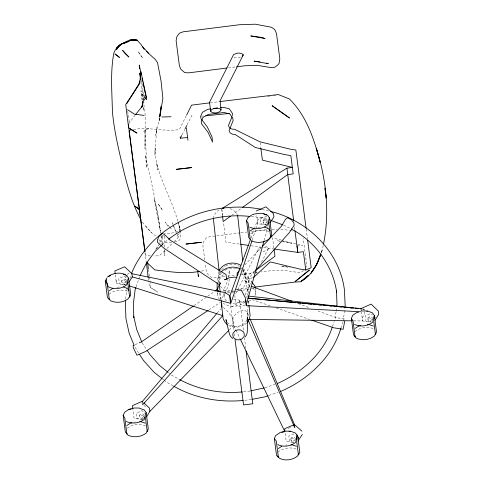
<?xml version="1.0" encoding="UTF-8"?>
<svg xmlns="http://www.w3.org/2000/svg" width="484" height="484" viewBox="0 0 484 484"><rect width="100%" height="100%" fill="white"/><g stroke="black" fill="none" stroke-linecap="round" stroke-linejoin="round"><path stroke-width="0.36" stroke-dasharray="2.42 1.81" d="M248.129 293.498L248.607 286.697L249.78 285.723M336.023 311.914L335.164 318.635L334.438 320.747M336.12 311.17L336.598 307.437M125.519 299.148L126.778 289.813M126.875 289.093L127.165 286.939M343.156 321.297L344.898 308.362M159.545 117.975L155.715 135.447L156.768 127.637L154.856 154.68L155.074 147.941L155.878 159.006L157.941 169.914L156.568 163.223C161.904 183.841 172.891 202.439 178.318 222.955M159.569 118.072L159.03 121.629L159.635 117.993M228.031 278.143L227.51 280.998L223.457 290.817M228.158 277.429L229.446 270.284L230.015 275.438M229.374 279.008L228.079 286.147L224.025 295.966L224.328 298.253L226.645 301.115M323.276 245.37L321.497 252.563M141.909 403.487L142.163 402.192M305.821 268.348L306.584 263.713L303.293 238.533M179.195 232.713L178.275 237.021L177.217 238.672L174.5 241.268M179.352 231.999L179.963 229.132L178.124 222.374M218.913 271.802L218.223 274.676L219.198 283.509M217.183 280.357L218.302 276.146L220.48 272.383M213.353 218.472L214.255 215.162L216.215 212.294L218.907 209.923M220.293 272.147L219.573 274.797L219.24 271.796M264.125 240.397L267.126 229.561M267.325 228.835L267.924 226.669M129.887 278.615L131.249 274.458M340.881 328.231L342.926 321.987M252.243 239.997L255.848 229.331M256.09 228.623L257.772 223.644L257.415 220.426L260.701 217.256L265.813 218.066L267.247 220.692M136.119 286.782L138.533 279.746M138.775 279.044L139.743 276.225M332.508 326.379L334.196 321.449M143.119 99.734L144.093 96.951L142.49 93.987L145.26 96.298M254.995 295.518L255.727 293.431L255.237 289.015M250.948 238.14L254.058 229.64M254.312 228.932L257.415 220.426M321.207 253.011L322.453 249.623L321.14 253.005M159.817 242.381L161.299 238.437L160.972 235.623M186.298 115.706L179.382 129.573C163.792 132.132 148.056 126.403 132.428 129.682M260.749 247.203L258.855 248.02L234.849 295.573L235.841 304.587L237.341 305.852L239.06 306.215A6.855 5.977 -6.3 0 0 243.652 305.64L245.219 304.859M251.74 281.585L245.352 294.254L245.515 295.754M255.782 273.587L257.464 270.253M261.499 262.255L268.559 248.256L267.065 246.991L265.347 246.622A6.855 5.977 -6.3 0 0 263.998 246.501M182.038 134.836L184.755 129.47M187.126 124.769L192.559 114.036M128.702 123.686L135.042 115.265M179.28 230.438L179.963 229.132L180.617 231.836L178.505 223.668M221.545 272.794L219.657 276.231A13.764 12.003 -6.3 0 0 219.312 283.836M246.973 319.882C243.888 327.347 232.132 328.787 227.274 322.362M232.169 291.791L233.252 289.916M155.721 249.308L158.522 244.946M156.453 248.83L159.659 243.845M143.536 418.642L144.68 416.863M225.381 292.651L221.497 298.664L221.563 300.086M126.149 281.567L126.397 283.818L126.209 282.39L125.023 280.889L122.948 280.169L121.762 281.319L121.696 280.672L122.857 279.365L124.824 279.117L125.961 280.139L126.149 281.567L125.314 282.837L123.341 283.086L121.883 282.105M263 220.722L263.834 219.458L265.801 219.21L266.938 220.232L267.374 223.911L267.186 222.483L266 220.976L263.925 220.262L263.072 221.369L263 220.722L263.26 222.797L264.409 223.983L266.484 224.697L261.082 223.802L260.368 218.369L266.055 215.906L268.154 217.969M267.126 221.66L266.291 222.93L264.318 223.178L263.187 222.156M127.05 275.239L125.453 277.604L126.463 281.228M127.449 274.652L128.248 273.472L129.718 273.575M221.654 269.769L225.127 266.248M268.559 248.256L267.434 249.847L265.867 250.627A6.855 5.977 -6.3 0 1 261.275 251.208M235.841 304.587L236.966 302.99L238.533 302.21A6.855 5.977 -6.3 0 1 243.131 301.635L244.85 301.998M217.195 313.003L220.595 308.974M144.172 417.033L144.341 418.533L144.111 416.815L142.635 415.641L140.56 414.921L139.67 415.744L139.598 415.103L140.469 414.116L142.441 413.874L143.863 414.564L144.014 415.708M290.799 438.534L291.961 437.221L293.606 437.016L295.065 437.996L295.506 441.68L295.319 440.252L293.8 438.788L292.052 438.026L290.872 439.176L290.799 438.534L291.059 440.609L293.703 442.255M295.252 439.43L294.091 440.736L292.451 440.942L290.987 439.962M242.145 269.655L245.219 272.758L247.384 276.558L249.901 287.369L247.699 283.285L244.263 279.94L245.799 281.488L254.826 271.355M246.114 297.448L247.499 295.972M240.711 269.261L242.254 267.634M244.825 264.911L261.275 247.512M229.228 329.943L233.433 325.629L232.58 317.903L227.849 311.533L222.543 306.674M164.729 250.615L159.297 255.806L153.894 255.945M166.901 248.534L172.328 243.343M161.971 244.874L167.99 239.641M144.087 416.282L142.889 417.305L140.917 417.553L139.822 416.821M367.804 318.042L369.008 317.02L370.647 316.814L372.075 317.51L372.547 321.479L372.323 319.761L370.841 318.587L369.098 317.825L367.876 318.69L367.804 318.042L368.1 320.408L371.295 322.017M372.299 319.222L371.095 320.251L369.455 320.456L368.028 319.761M245.267 301.871C241.365 305.344 235.805 306.862 230.662 306.076L230.59 304.127M303.668 270.477L301.641 272.075L298.005 272.474L283.449 270.12L271.53 270.641L261.13 271.947M223.36 274.749L221.539 276.14L219.004 280L219.536 284.792M240.131 289.94L243.482 287.484L245.37 284.048A13.764 12.003 -6.3 0 0 243.948 273.176L242.593 271.742M246.798 322.973C241.649 327.71 233.73 328.376 227.661 325.042M231.685 215.362L241.413 208.271M254.887 270.925L253.065 272.256A5.185 4.519 -6.3 0 0 248.407 277.495L248.976 282.65L250.264 284.344M109.057 294.218C114.363 289.734 122.476 288.906 128.75 291.737M250.651 233.875C255.673 229.882 263.223 229.12 269.086 231.606M127.25 428.255C132.271 424.262 139.822 423.494 145.684 425.987M354.845 331.631C360.138 327.238 368.324 326.156 374.537 329.15M194.011 305.652L207.031 296.686M207.654 296.256L214.472 291.562M208.87 309.948L221.418 301.714M277.834 452.116C283.025 448.051 290.757 446.593 296.837 449.37M248.746 301.29L251.68 299.626M177.876 231.582L171.511 233.173L164.209 233.73M225.707 265.982C229.924 263.411 235.436 263.768 239.507 266.472M135.133 344.644L138.557 343.138M288.301 428.401L292.36 426.64M293.879 433.906L288.827 436.096L289.535 441.529L294.308 442.285M164.723 247.185L164.536 236.198L162.4 237.027L162.14 235.049M268.868 395.458L278.076 392.324M265.02 387.66L274.785 384.393M257.851 227.426L260.477 227.093M116.874 287.333L119.5 287M133.838 422.248L135.139 421.921M285.651 445.232L286.952 444.905M250.174 391.005L242.284 391.949M251.377 399.481L243.954 400.413M171.699 242.345L162.485 243.016L162.049 235.157M174.518 241.837L177.338 241.322L179.141 240.385L180.484 238.382L180.949 233.185L180.387 231.037M201.392 271.082L204.998 270.489M227.407 292.542L231.788 291.87M232.52 291.755L235.442 291.308M236.168 291.199L237.632 290.975M242.744 290.188L253.695 288.506M228.412 67.845L235.841 66.913M210.292 102.79L218.937 101.7M267.694 96.455L269.739 96.201M240.239 232.858L209.784 236.688L206.281 238.001C199.813 243.863 204.786 253.186 204.835 260.428M240.984 232.762L246.925 232.017M251.384 231.455L267.688 229.537M297.091 245.969L302.669 245.267L282.118 240.276M224.727 276.533L215.071 277.743L211.345 277.344C206.117 274.749 205.615 268.523 205.222 263.393M227.698 276.158L239.586 274.664M240.324 274.567L254.439 272.794M255.183 272.698L257.415 272.419M223.741 291.023L230.227 290.206M236.706 289.39L249.671 287.756M233.578 299.348L236.204 299.015L239.683 300.37L243.452 330.173M232.992 303.268L244.995 301.762M201.38 116.22L203.589 116.003M273.291 95.85L276.201 95.608M272.026 229.392L277.09 229.222M280.708 229.101L289.42 230.438M353.556 320.838L362.583 320.965L370.587 322.302M150.457 255.873L146.84 255.842L145.448 255.092L145.055 252.218M251.353 216.523L255.764 216.844L268.033 219.772M143.155 419.235L137.057 418.551L136.349 413.112L142.03 410.656L145.684 414.008M235.036 289.48L237.88 289.862M279.812 241.099L277.586 240.79L280.436 241.316M282.789 241.51L288.736 242.327L291.852 243.404L281.15 241.443M284.592 266.478L280.877 265.97L290.146 267.664M285.336 266.581L287.563 266.89M239.217 244.063L225.865 242.163L223.481 221.932M251.081 245.757L273.327 248.921M266.212 224.909L257.772 223.644L256.635 214.926M115.331 274.876L116.469 283.594L126.312 285.07M142.52 419.616L134.08 418.351L132.943 409.633M293.268 442.424L286.232 441.372L284.997 431.928M233.953 57.475L235.992 57.802A6.855 5.977 -6.3 0 0 240.59 57.221M370.653 321.878L365.886 321.122L365.214 315.973L370.895 313.511L372.462 314.951M124.896 284.659L119.445 283.793L118.737 278.361L124.455 276.183L128.109 279.54M233.034 306.36L227.922 305.549L223.318 303.51M290.146 230.578L293.776 231.267M362.897 308.967L364.137 309.222L364.398 311.182M262.05 209.499L269.939 211.29M281.385 240.094L272.577 237.959L273.914 248.207M344.487 318.98L335.618 317.48L316.621 310.45M251.898 299.56L271.155 306.197M276.146 307.915L309.669 319.47M125.507 284.604L123.432 283.89L121.95 282.747L121.696 280.672M143.082 419.077L139.894 417.462L139.598 415.103M283.539 225.102L290.709 228.672M298.325 303.686L309.585 307.848M238.654 269.286L240.59 270.06M230.069 208.519L233.288 210.147L235.92 212.434L237.299 214.817M171.372 375.015L178.977 379.208M173.151 385.863L166.605 382.191L164.306 380.364M248.619 315.471L247.155 311.999L243.972 309.796L236.682 312.749L232.907 317.861L233.76 325.587L235.72 329.652M160.543 232.671L161.971 233.73M162.582 378.996L163.731 379.91M168.48 372.686L169.636 373.618M142.405 222.247C146.591 226.954 150.131 232.368 155.63 235.871M144.063 405.38L145.678 406.796M241.891 273.581L245.261 276.697L245.799 281.488M163.507 235.212L164.536 236.198M169.43 226.669L165.286 222.277L167.585 225.75L171.499 228.859L169.944 227.214M145.587 226.167L151.801 232.75M258.057 249.575L259.23 250.881M248.407 277.495L251.849 282.027M252.848 287.744L255.425 291.144L255.727 293.431M145.012 97.411L142.49 93.987L143.191 99.764M158.879 239.507L160.785 242.272L161.39 244.257M142.157 342.92L146.719 349.757M138.63 353.017L134.485 346.139M243.174 270.55L243.863 271.742L244.311 275.178L243.652 269.171M243.73 268.674L245.14 271.294L247.856 295.161M219.567 299.578L217.679 296.081L217.165 292.142M236.047 330.33L240.288 339.133M177.38 235.036L178.275 237.021L176.551 232.925M176.267 232.247L172.243 222.701L176.237 232.423M219.5 293.068L221.291 301.036M178.13 222.452L180.199 230.323M162.485 243.016L163.501 247.009M141.431 79.709L144.19 98.046M127.74 111.108L129.337 122.458M364.482 311.835L364.736 313.795L362.226 317.746L362.583 320.965L361.385 311.811M306.178 228.962L307.449 238.691M294.478 226.966L294.865 229.954M260.108 142.556L260.779 147.687M248.129 300.782L248.401 302.839L247.445 311.672L247.989 316.584M221.751 208.689L222.616 215.313M230.662 306.076L233.869 330.645M234.256 333.627L234.746 337.348M144.093 96.951L144.262 98.27M140.977 81.959L143.258 99.522M160.676 232.713C156.798 206.559 151.268 180.623 145.2 154.892L146.961 167.936L144.916 130.226L144.976 148.63L145.394 116.765L143.905 104.768M161.057 235.617L162.309 245.194M142.211 100.182L140.965 90.659L142.157 100.267M148.419 269.443L149.278 276.007M149.375 276.733L149.852 280.381M149.943 281.107L150.802 287.665L157.687 292.13L149.417 286.885L148.842 282.511M144.94 252.249L146.101 261.148M148.273 278.143L148.751 281.785M244.396 337.626L245.811 348.801M142.98 106.916L143.439 110.612L143.064 107.23M248.504 301.048L248.903 304.666M247.155 311.999L247.62 316.209M239.683 300.37L240.179 304.878M221.829 209.409L222.543 215.846M223.783 293.758L224.025 295.966M220.256 293.068L220.982 299.693M217.183 291.967L217.413 294.078M164.179 249.671L164.875 255.976L164.772 250.119M144.274 416.712L144.492 418.642M142.363 402.192L142.647 404.763M116.112 280.375L116.469 283.594M248.976 282.65A5.185 4.519 -6.3 0 1 252.963 277.52M239.544 290.279A13.764 12.003 -6.3 0 1 234.401 291.991M233.736 292.076A13.764 12.003 -6.3 0 1 227.655 291.507L223.783 289.958L221.079 287.103A13.764 12.003 -6.3 0 1 219.573 284.519M224.891 270.338A13.764 12.003 -6.3 0 1 227.365 269.128M229.313 268.535A13.764 12.003 -6.3 0 1 234.661 268.209M235.351 268.305A13.764 12.003 -6.3 0 1 237.366 268.765M147.039 129.01L143.445 131.218L148.6 128.587L147.039 129.01M364.137 309.222L362.643 309.076L364.137 309.222M142.526 57.85L137.976 51.371L142.526 57.85M162.412 210.008L157.863 203.534L162.412 210.008M158.607 217.836L153.979 198.621L160.331 231.025L158.607 217.836"/><path stroke-width="0.73" d="M217.086 290.757L217.165 282.583M159.889 115.936L161.19 106.28L159.647 117.243M336.695 306.687L336.979 304.448L336.501 290.551L336.676 292.161C332.817 265.45 315.181 241.419 291.344 229.023M125.326 300.588L125.943 318.678L129.198 333.391L134.207 345.473M159.871 116.541L162.872 98.391L161.057 81.022L157.506 62.599L155.243 59.435L146.289 51.298M323.554 243.948C329.931 212.137 326.174 178.826 316.227 148.14L320.323 162.594C314.231 139.767 306.723 115.87 289.365 98.942L278.258 94.549L219.657 101.61M344.735 321.231L343.12 329.289L333.918 327.831L311.811 320.208M247.094 319.289L247.584 316.899L247.282 332.308L246.592 334.722L245.213 336.931M217.231 290.86L218.157 287.006L220.625 282.91L219.536 284.792L164.04 248.292L157.602 242.417L157.354 240.161L158.921 236.519L162.194 233.488L164.264 234.347L170.38 240.27L225.955 274.476L226.778 278.941L224.558 279.8L229.295 277.749L234.546 277.09L237.003 277.477M263.925 241.117L246.138 305.416L245.285 297.69L241.425 290.339L238.588 289.958M131.479 273.762L131.932 272.377C152.599 223.705 210.982 199.281 261.33 209.336M340.881 328.231C332.345 357.367 308.175 379.462 280.914 391.362M252.001 240.705L230.844 303.268L229.991 295.549L250.434 239.562M135.877 287.49L135.151 289.601L133.336 303.789L133.82 317.685L133.638 316.076L136.748 329.64L141.873 342.224M332.266 327.081C323.941 353.211 301.998 372.42 277.574 383.461M320.711 254.366C317.359 265.05 311.436 275.717 301.223 281.204L308.423 275.39L300.957 281.773L295.234 282.027L254.717 287.121M140.021 80.725L138.539 84.67L125.725 104.611L128.629 127.855L136.899 133.1L130.014 128.641M143.458 101.93L141.479 107.194L142.58 105.814L135.514 114.678M128.581 278.118L127.552 280.859L129.688 297.17L130.716 294.429L128.581 278.118L126.62 275.432L123.408 274.319M146.156 412.592L145.127 415.326L147.263 431.637L148.292 428.897L146.156 412.592L144.196 409.9L139.701 408.345M147.457 430.167L146.428 432.908C141.37 436.961 133.941 437.941 128.042 435.219L126.445 432.811M269.521 217.927L268.493 220.668L270.665 237.263L271.693 234.522L269.521 217.927L267.561 215.235L263.707 213.904M298.362 453.998L297.593 456.049C292.638 459.975 285.27 461.222 279.54 458.324L277.61 455.952M374.368 315.532L373.339 318.272L375.469 334.583L376.498 331.842L374.368 315.532L372.408 312.839L368.233 311.248L366.739 311.272M375.663 333.107L374.634 335.848C369.576 339.901 362.153 340.887 356.254 338.159L354.657 335.751M320.614 254.354L316.675 264.482L311.085 273.024L316.675 264.482L320.928 253.967M232.03 116.783L228.515 125.289A5.185 4.519 -6.3 0 0 229.113 127.002M123.178 415.478L124.775 417.892L126.911 434.196L125.314 431.788L123.178 415.478L124.503 412.38L128.212 409.791L131.128 409.095M246.544 220.819L248.141 223.227L250.313 239.822L248.716 237.414L246.544 220.819L247.868 217.715L251.571 215.126M274.343 438.625L276.273 440.997L278.439 457.592L276.515 455.22L274.343 438.625L275.668 435.521L279.704 432.896M351.39 318.424L352.987 320.831L355.117 337.142L353.52 334.734L351.39 318.424L352.709 315.32L356.418 312.731L358.608 312.21M128.085 281.96L126.729 284.743C121.871 288.924 114.442 289.638 108.67 287.018L107.073 284.604M129.881 295.694L128.52 298.477C123.668 302.657 116.233 303.371 110.467 300.752L109.269 298.943M268.789 222.61L267.706 224.836C262.848 229.017 255.419 229.731 249.647 227.111M270.858 235.787L269.497 238.57C264.645 242.75 257.21 243.464 251.444 240.844M297.654 435.691L296.293 438.474L298.465 455.069L299.82 452.286L297.654 435.691L295.361 433.047L291.193 431.45L288.948 431.486M186.624 115.047L191.567 105.143L209.572 102.88M243.283 54.849L220.075 100.847L221.067 109.856L219.942 111.453L218.375 112.234A6.855 5.977 -6.3 0 1 213.777 112.808L212.065 112.445L210.564 111.181L209.566 102.166L233.578 54.613L235.472 53.797A6.855 5.977 -6.3 0 1 240.07 53.216L241.782 53.579L243.283 54.849L242.157 56.44M187.623 137.553L180.338 138.188L181.7 135.508M185.094 128.798L186.788 125.441M140.076 275.571L146.38 263.175L155.17 251.311L161.45 245.37M105.276 281.053L107.2 283.418L109.336 299.729L107.406 297.358L105.276 281.053L106.928 277.907M219.089 271.082C222.422 262.981 233.506 261.088 240.669 265.165M247.354 322.568L249.242 319.131L250.107 315.532L248.988 305.392M297.926 438.728L298.682 437.469L297.642 436.514M146.501 416.887L149.858 411.418L228.702 330.487M374.991 320.36L378.724 314.279L378.367 311.061L371.119 304.121L361.028 308.592L247.899 298.144M129.04 282.009L132.283 276.951L131.926 273.732L124.678 266.793L114.877 270.931L115.162 273.508M126.856 103.509L139.67 83.569L140.917 71.686L146.368 97.223L142.151 102.517M147.311 262.395L146.507 263.641L148.177 277.411M374.307 318.539L375.07 317.353M297.975 441.118L302.337 434.402M269.921 222.864L273.914 216.959L273.563 213.74L265.988 206.843L256.187 210.982M210.564 111.181L211.689 109.584L213.256 108.803A6.855 5.977 -6.3 0 1 217.848 108.228L219.567 108.591L221.067 109.856M142.296 401.545L216.705 313.578M255.328 270.792L289.432 232.514L294.151 225.235L293.903 222.979L291.537 219.833L287.587 217.709L285.717 219.064L281.325 226.306L262.304 246.429M142.647 404.763L222.785 315.629L221.388 303.323M239.175 270.895L237.118 273.067L237.366 275.323M144.226 49.386L141.147 44.607L137.105 40.154C131.878 38.732 126.85 40.753 122.585 43.681L129.24 41.364C122.591 42.507 116.202 46.361 113.873 52.992C110.158 72.394 112.022 92.226 112.427 111.822C114.46 133.409 119.82 154.426 124.854 175.456C128.762 190.775 133.318 205.924 140.977 219.815M253.628 277.411L270.266 261.917L300.013 269.104L305.773 270.012L311.176 267.7L307.642 240.185M221.521 271.584C226.518 266.938 234.238 265.722 240.33 268.886M230.469 216.245L223.172 221.563L222.622 216.56M242.629 207.382L287.629 174.585L293.207 173.883L290.817 155.57L285.058 154.662L255.31 147.475L234.934 134.358A5.185 4.519 -6.3 0 1 229.083 130.438L233.137 120.625L232.84 118.332L229.942 114.049L224.062 112.457L208.308 114.442L203.026 117.43L201.217 121.442L201.513 123.729L207.963 132.223L212.591 142.108L212.022 136.96L207.394 127.074L201.374 119.149M255.498 270.483L274.966 256.266L274.107 249.677M278.373 448.595L281.767 446.212M108.779 276.612L110.636 275.317M168.607 239.217C191.434 221.49 221.2 213.335 249.889 216.421M193.388 306.076L141.292 341.934L139.241 342.835M215.096 291.138L216.953 289.856L218.411 290.497L219.022 291.773M208.241 310.365L145.502 351.535L136.978 355.226L133.342 347.833L133.094 345.582L133.766 345.249M107.466 277.005C112.421 273.079 119.79 271.833 125.525 274.731M109.263 290.733L112.99 288.307M250.24 230.826L253.967 228.4M126.875 425.49L130.601 423.064L131.896 422.738M144.631 419.174C139.573 423.228 132.144 424.208 126.251 421.485M355.087 328.436L358.813 326.004L360.755 325.52M372.837 322.114C367.779 326.168 360.356 327.154 354.457 324.431M295.797 442.315C290.842 446.242 283.473 447.488 277.743 444.59M222.392 208.295L286.915 168.148L292.499 167.446L262.407 160.137L260.87 148.419M118.417 46.258L119.608 45.526M120.8 44.788L121.986 44.05M124.188 43.306L126.754 41.993L122.585 43.681M142.254 401.26L132.495 405.689L132.846 408.907M268.16 395.7L264.621 396.904L252.116 399.336M264.325 387.89L250.881 390.866M252.17 214.666L257.355 213.365L262.673 213.347L266.502 214.823M128.811 409.331L133.989 408.024L139.313 408.012M279.976 432.478L285.155 431.171L290.479 431.153M281.767 432.387L284.525 431.716M146.198 261.886L154.777 269.878C169.721 271.73 184.979 274.21 199.952 271.318M226.923 68.032L188.294 72.896L184.573 72.491L180.853 69.254L179.419 65.945L176.128 40.771L176.66 37.214L177.507 35.731L179.51 33.154L183.006 31.841L239.465 24.732L255.383 24.2L271.361 27.249L273.92 28.889L275.069 30.141L276.521 33.686L279.806 58.86L279.05 63.495L277.907 64.826L274.864 67.222L271.228 67.621L256.677 65.267L244.753 65.788L236.579 66.816M210.74 108.912L207.739 109.293L202.457 112.282L200.648 116.293L200.945 118.58M213.74 108.537L217.491 108.065M220.492 107.684L223.493 107.309L229.374 108.894L232.272 113.183L232.568 115.47M222.374 208.32L223.687 208.156M131.696 129.766L130.226 129.924L129.113 131.152L144.843 251.505M205.797 115.785L229.331 113.474M243.21 400.456C219.403 402.742 194.616 398.181 173.804 386.226M242.284 391.949C220.795 394.018 198.634 389.801 179.606 379.559M161.892 116.983L171.027 116.747M362.195 310.97L367.519 310.952M367.32 324.691L369.316 324.685L373.466 326.119M139.773 421.745L141.104 421.745L145.26 423.179M290.938 444.893L292.269 444.887L296.426 446.327M248.298 319.398L352.056 320.819M360.634 311.769L246.507 305.664L246.271 303.559M247.905 298.15L295.899 302.724M297.4 302.863L301.145 303.22M302.645 303.365L306.396 303.722M307.897 303.867L311.648 304.224M313.148 304.363L316.143 304.648M318.393 304.866L321.394 305.15M323.645 305.362L326.646 305.652M328.896 305.864L331.891 306.148M334.141 306.366L337.142 306.65M339.393 306.862L341.644 307.08M344.644 307.364L346.895 307.576M349.89 307.86L352.14 308.078M355.141 308.362L357.392 308.574M248.25 296.057L353.671 308.03M355.165 308.199L358.16 308.538M144.147 115.428L134.419 114.145L127.54 109.687M260.047 61.934L254.1 61.117L268.366 63.731L266.496 63.083M240.699 244.275L248.855 245.436M274.071 249.024L297.799 252.406L303.383 251.704L305.773 270.012M131.926 273.732L225.381 292.651L229.664 295.585L230.517 303.311L132.283 276.951M270.659 211.454C307.485 220.377 339.351 251.232 344.378 289.559L345.189 306.209M129.18 285.863L222.785 315.629M270.919 220.462L282.837 224.848M251.19 286.244L291.997 301.344M264.47 227.081L268.293 228.557L270.217 230.922M123.493 286.988L127.316 288.464L128.859 290.358M162.001 378.536L153.948 372.148L143.403 360.392L139.422 354.246M167.906 372.226L159.811 365.71L150.034 354.724L147.13 350.38M301.98 431.184L294.441 424.571L250.077 318.95M232.743 338.504L230.838 336.707L229.555 334.541L225.919 319.621L226.73 321.267M143.808 402.749L149.502 408.2L149.858 411.418M269.207 218.998L270.26 220.032M227.208 324.564L224.951 322.187L223.191 318.92L222.664 314.915M142.308 46.494L148.521 53.077M252.279 282.596L254.856 285.99L255.159 288.282M145.43 97.98L146.688 99.692L143.034 82.734M240.615 339.81L284.671 431.25M248.31 320.414L294.798 427.789L294.441 424.571L284.64 428.709L284.925 431.286M141.292 74.621L139.223 65.037L139.773 68.704M142.084 78.311L142.72 81.258M144.958 251.505L133.947 167.403M324.964 188.185L325.345 191.113M325.538 192.578L326.234 198.053L325.502 192.378M306.082 228.212L295.863 150.04L290.104 149.132L260.011 141.824L234.365 129.204A5.185 4.519 -6.3 0 1 229.47 127.498M293.691 220.976L286.915 168.148M294.962 230.705L297.799 252.406L297.091 245.969M296.226 435.001L296.825 439.581M237.644 215.416L242.738 260.906M235.036 339.58L243.567 404.92L252.757 403.765L246.09 351.033M186.37 127.939L187.986 140.299M140.59 79.007L139.815 73.102L140.511 79.412M130.414 140.366L128.357 124.352M130.505 141.038L133.856 166.671M106.438 279.74L106.982 283.914M325.042 188.827L325.315 190.956M197.787 271.675L198.428 276.685L198.216 274.972M142.338 101.743L142.707 104.701M180.187 136.833L180.338 138.188M361.028 308.592L361.312 311.164M245.884 300.044L246.12 302.149M213.353 218.472L219.161 271.046M219.276 284.241L220.172 292.336M216.953 289.856L217.11 291.265M147.717 263.223L148.328 268.717M221.593 300.794L221.896 307.195M118.931 45.992L116.287 49.737L120.347 44.54L122.15 43.602L116.704 47.94L120.347 44.54L118.931 45.992M235.327 330.608L233.004 333.228A9.317 8.125 -6.3 0 0 233.597 337.808L236.525 339.762A9.317 8.125 -6.3 0 0 241.776 339.102L244.105 336.483A9.317 8.125 -6.3 0 0 243.506 331.903L240.578 329.949A9.317 8.125 -6.3 0 0 235.327 330.608M309.306 270.108L295.155 281.543L309.306 270.108M191.531 167.591L176.285 169.352L191.531 167.591M201.296 242.302L186.05 244.063L201.296 242.302M134.842 40.033L129.512 40.16L137.105 40.154L134.842 40.033M261.959 37.474L250.809 35.943L265.075 38.551L261.959 37.474M289.42 117.945L272.177 105.76L289.42 117.945M117.364 55.69L114.938 53.96L119.481 57.457L117.364 55.69M137.256 207.848L134.83 206.117L139.368 209.62L137.256 207.848M128.823 56.967L125.211 53.663L122.609 50.384L128.823 56.967"/></g></svg>
